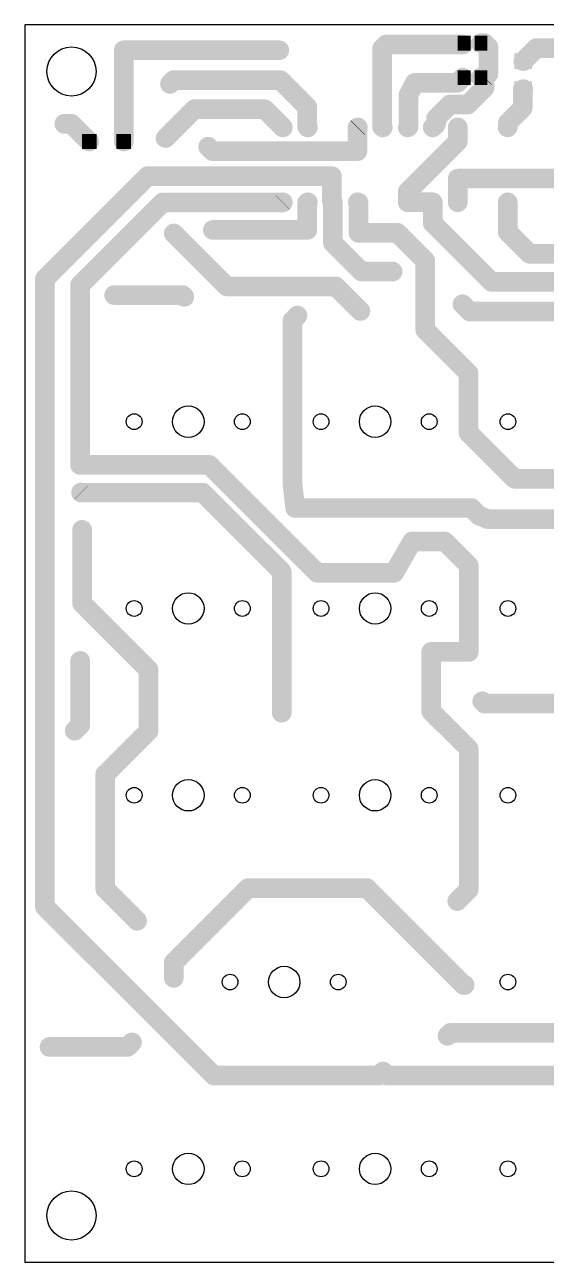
# Model space of a CAD drawing. Extents: x -7 to 304, y -10 to 116.
# Drawn here: x -7.1 to 45.9, y -9.5 to 116.4 of the extents above; entities that cross this region are included whole.
import ezdxf

# ---------------------------------------------------------------- set-up
doc = ezdxf.new("R2010")
doc.units = 0
doc.header["$MEASUREMENT"] = 0
doc.layers.get('0').update_dxf_attribs({"linetype": 'CONTINUOUS'})
doc.layers.add('1', color=12, linetype='CONTINUOUS')
doc.layers.add('20', color=31, linetype='CONTINUOUS')

# ---------------------------------------------------------------- blocks, each defined once
blk = doc.blocks.new('RECT')
blk.add_solid([(-0.5, -0.5), (0.5, -0.5), (-0.5, 0.5), (0.5, 0.5)])

msp = doc.modelspace()

# ---------------------------------------------------------------- linework, layer by layer
at = {"layer": '1', "const_width": 2}
for points in [[(2.9375, 104.5), (2.9375, 113.78)], [(18.75, 113.78), (2.9375, 113.78)], [(29.2, 113.9), (29.214, 113.9691)], [(29.2, 106), (29.2, 113.9)], [(29.214, 113.9691), (29.6039, 114.359)], [(29.6039, 114.359), (37.4013, 114.359)], [(39.2563, 114.5), (39.6163, 114.5)], [(40.0162, 114.1), (39.6163, 114.5)], [(40.0162, 114.1), (40.0162, 111.39)], [(43.5625, 112.672), (44.8905, 114)], [(55.2, 114), (44.8905, 114)], [(40.0162, 111.39), (39.6262, 111)], [(8.03, 110.75), (7.64, 110.36)], [(18.85, 110.75), (8.03, 110.75)], [(21.6, 108), (18.85, 110.75)], [(31.9, 109.2596), (32.536, 110.4684)], [(32.536, 110.4684), (36.8697, 110.4684)], [(36.8697, 110.4684), (37.4013, 111)], [(37.9238, 108.2634), (39.6063, 109.9459)], [(39.6262, 111), (39.2563, 111)], [(39.6063, 110.98), (39.6262, 111)], [(39.6063, 109.9459), (39.6063, 110.98)], [(43.5, 109.8), (43.5625, 109.828)], [(43.5, 107.9), (43.5, 109.8)], [(31.9, 106), (31.9, 109.2596)], [(10.12, 107.78), (7.19, 104.85)], [(17.27, 107.78), (10.12, 107.78)], [(19.115, 105.935), (17.27, 107.78)], [(21.6, 106), (21.6, 108)], [(34.69, 106.8483), (36.1051, 108.2634)], [(36.1051, 108.2634), (37.9238, 108.2634)], [(42, 106.4), (43.5, 107.9)], [(-3.1, 106.3), (-2.4, 106.3)], [(-2.4, 106.3), (-0.6, 104.5)], [(21.6, 106), (21.655, 105.935)], [(29.2, 106), (29.275, 105.935)], [(31.9, 106), (31.815, 105.935)], [(34.355, 105.935), (34.69, 106.27)], [(34.69, 106.27), (34.69, 106.8483)], [(42, 106), (41.975, 105.935)], [(42, 106), (42, 106.4)], [(26.7, 105.9), (26.735, 105.935)], [(26.7, 105.9), (26.7, 103.52)], [(36.895, 105.935), (36.895, 104.495)], [(-0.6, 104.5), (-0.5625, 104.5)], [(11.97, 103.52), (11.52, 103.97)], [(26.7, 103.52), (11.97, 103.52)], [(36.895, 104.495), (31.815, 99.415)], [(-5.08, 90.52), (5.38, 100.98)], [(5.38, 100.98), (24.1, 100.98)], [(24.1, 100.98), (24.1, 98.4)], [(36.895, 98.315), (36.895, 100.72)], [(36.895, 100.72), (54, 100.72)], [(31.815, 99.415), (31.815, 98.315)], [(-1.5, 89.9), (6.9, 98.3)], [(6.9, 98.3), (19.1, 98.3)], [(19.1, 98.3), (19.115, 98.315)], [(21.6, 98.3), (21.655, 98.315)], [(21.6, 95.5), (21.6, 98.3)], [(24.1, 98.4), (24.195, 98.315)], [(24.195, 98.315), (24.195, 94.195)], [(26.8, 98.3), (26.735, 98.315)], [(26.8, 95.22), (26.8, 98.3)], [(34.355, 98.315), (31.815, 98.315)], [(34.355, 98.315), (34.355, 96.195)], [(41.975, 98.315), (41.975, 95.315)], [(34.355, 96.195), (40.33, 90.22)], [(13.42, 89.76), (8.03, 95.15)], [(12, 95.5), (21.6, 95.5)], [(30.74, 95.22), (26.8, 95.22)], [(33.6, 92.36), (30.74, 95.22)], [(41.975, 95.315), (44.2141, 93.0759)], [(24.195, 94.195), (27.12, 91.27)], [(33.6, 85.32), (33.6, 92.36)], [(44.2141, 93.0759), (77.0096, 93.0759)], [(27.12, 91.27), (30.28, 91.27)], [(-5.08, 90.52), (-5.08, 26.67)], [(-1.5, 71.6), (-1.5, 89.9)], [(24.5, 89.76), (13.42, 89.76)], [(27, 87.26), (24.5, 89.76)], [(40.33, 90.22), (74, 90.22)], [(8.92, 88.88), (1.97, 88.88)], [(8.92, 88.88), (9.1, 88.7)], [(38.13, 87.2), (37.38, 87.95)], [(53.18, 87.2), (38.13, 87.2)], [(20.1, 86.3), (20.6, 86.8)], [(20.1, 86.3), (20.1, 69.65)], [(38, 80.92), (33.6, 85.32)], [(38, 74.87), (38, 80.92)], [(42.67, 70.2), (38, 74.87)], [(11.64, 71.6), (-1.5, 71.6)], [(22.61, 60.63), (11.64, 71.6)], [(20.1, 69.65), (20.37, 67.22)], [(42.67, 70.2), (55.2588, 70.2)], [(-1.38, 68.78), (-1.4, 68.8)], [(10.97, 68.78), (-1.38, 68.78)], [(19, 60.75), (10.97, 68.78)], [(38.28, 67.22), (20.37, 67.22)], [(39, 66.5), (38.28, 67.22)], [(39.9, 66.1), (39, 66.5)], [(39.9, 66.1), (56.3, 66.1)], [(-1.3, 65), (-1.3, 57.53)], [(32.2588, 63.8177), (30.4343, 60.63)], [(33.27, 63.81), (32.2588, 63.8177)], [(35.58, 63.81), (33.27, 63.81)], [(38.02, 61.37), (35.58, 63.81)], [(19, 46.4), (19, 60.75)], [(38.02, 52.58), (38.02, 61.37)], [(30.4343, 60.63), (22.61, 60.63)], [(-1.3, 57.53), (5.47, 50.76)], [(34.2, 52.58), (38.02, 52.58)], [(34.2, 46.54), (34.2, 52.58)], [(-1.49, 51.67), (-1.49, 45.13)], [(5.47, 50.76), (5.47, 44.54)], [(39.63, 47.32), (39.39, 47.56)], [(52.71, 47.32), (39.63, 47.32)], [(38.01, 42.73), (34.2, 46.54)], [(-1.49, 45.13), (-2.05, 44.57)], [(5.47, 44.54), (1.09, 40.16)], [(38.01, 42.73), (38.01, 28.4)], [(1.08, 40.16), (1.06, 40.16)], [(1.06, 40.16), (1.06, 28.47)], [(1.09, 40.16), (1.08, 40.16)], [(1.06, 28.47), (4.3, 25.23)], [(8.02, 21), (15.58, 28.56)], [(15.58, 28.56), (27.65, 28.56)], [(27.65, 28.56), (31.48, 24.73)], [(36.85, 27.24), (38.01, 28.4)], [(-5.08, 26.67), (12.1, 9.49)], [(37.51, 18.7), (31.48, 24.73)], [(8.02, 19.43), (8.02, 21)], [(37.6, 18.7), (37.51, 18.7)], [(3.78, 12.86), (3.32, 12.4)], [(35.86, 13.54), (36.1496, 13.8296)], [(64.2496, 13.8296), (36.1496, 13.8296)], [(3.32, 12.4), (-4.609, 12.4)], [(28.89, 9.49), (12.1, 9.49)], [(29.3, 9.9), (28.89, 9.49)], [(29.7, 9.5), (29.3, 9.9)], [(55.9, 9.5), (29.7, 9.5)]]:
    msp.add_lwpolyline(points, dxfattribs=at)
at = {"layer": '1', "const_width": 1}
for points in [[(3.4375, 113.78, 1), (2.4375, 113.78)], [(2.9375, 114.28, 1), (2.9375, 113.28)], [(18.75, 113.28, 1), (18.75, 114.28)], [(29.7, 113.9, 1), (28.7, 113.9)], [(28.8604, 114.3226, 1), (29.5676, 113.6155)], [(29.704, 113.8698, 1), (28.724, 114.0684)], [(29.6039, 114.859, 1), (29.6039, 113.859)], [(29.9575, 114.0054, 1), (29.2504, 114.7126)], [(37.4013, 113.859, 1), (37.4013, 114.859)], [(39.2563, 115, 1), (39.2563, 114)], [(39.9698, 114.8536, 1), (39.2627, 114.1464)], [(40.5162, 114.1, 1), (39.5162, 114.1)], [(39.6163, 114, 1), (39.6163, 115)], [(39.6627, 113.7464, 1), (40.3698, 114.4536)], [(44.8905, 114.5, 1), (44.8905, 113.5)], [(45.2441, 113.6464, 1), (44.5369, 114.3536)], [(28.71, 113.9993, 1), (29.69, 113.8007)], [(43.2089, 113.0256, 1), (43.9161, 112.3184)], [(40.3698, 111.0364, 1), (39.6627, 111.7436)], [(7.2864, 110.7136, 1), (7.9936, 110.0064)], [(8.03, 111.25, 1), (8.03, 110.25)], [(8.3836, 110.3964, 1), (7.6764, 111.1036)], [(19.2036, 111.1036, 1), (18.4964, 110.3964)], [(18.85, 110.25, 1), (18.85, 111.25)], [(32.536, 110.9684, 1), (32.536, 109.9684)], [(32.9785, 110.2356, 1), (32.0935, 110.7012)], [(36.5161, 110.822, 1), (37.2232, 110.1149)], [(36.8697, 109.9684, 1), (36.8697, 110.9684)], [(37.7548, 110.6464, 1), (37.0477, 111.3536)], [(39.2563, 111.5, 1), (39.2563, 110.5)], [(39.2527, 111.3336, 1), (39.9598, 110.6264)], [(40.1063, 110.98, 1), (39.1063, 110.98)], [(39.2727, 111.3536, 1), (39.9798, 110.6464)], [(39.9598, 109.5923, 1), (39.2527, 110.2994)], [(39.9798, 110.6464, 1), (39.2727, 111.3536)], [(39.5162, 111.39, 1), (40.5162, 111.39)], [(39.6262, 110.5, 1), (39.6262, 111.5)], [(44, 109.8, 1), (43, 109.8)], [(43.7669, 109.3717, 1), (43.3581, 110.2843)], [(32.4, 109.2596, 1), (31.4, 109.2596)], [(31.4575, 109.4924, 1), (32.3425, 109.0268)], [(39.1063, 109.9459, 1), (40.1063, 109.9459)], [(43.2956, 110.2563, 1), (43.7044, 109.3437)], [(10.12, 108.28, 1), (10.12, 107.28)], [(10.4736, 107.4264, 1), (9.7664, 108.1336)], [(17.6236, 108.1336, 1), (16.9164, 107.4264)], [(17.27, 107.28, 1), (17.27, 108.28)], [(22.1, 108, 1), (21.1, 108)], [(21.2464, 107.6464, 1), (21.9536, 108.3536)], [(36.1051, 108.7634, 1), (36.1051, 107.7634)], [(36.4586, 107.9099, 1), (35.7515, 108.617)], [(37.5702, 108.617, 1), (38.2773, 107.9099)], [(37.9238, 107.7634, 1), (37.9238, 108.7634)], [(43, 107.9, 1), (44, 107.9)], [(43.8536, 107.5464, 1), (43.1464, 108.2536)], [(-3.1, 106.8, 1), (-3.1, 105.8)], [(-2.0464, 106.6536, 1), (-2.7536, 105.9464)], [(-2.4, 105.8, 1), (-2.4, 106.8)], [(21.9817, 106.323, 1), (21.2183, 105.677)], [(29.5275, 106.3778, 1), (28.8725, 105.6222)], [(32.2037, 105.6028, 1), (31.5963, 106.3972)], [(35.19, 106.8483, 1), (34.19, 106.8483)], [(34.3364, 107.2019, 1), (35.0436, 106.4948)], [(35.0436, 105.9164, 1), (34.3364, 106.6236)], [(41.6464, 106.7536, 1), (42.3536, 106.0464)], [(42.5, 106.4, 1), (41.5, 106.4)], [(42.4667, 105.8205, 1), (41.5333, 106.1795)], [(18.7614, 105.5814, 1), (19.4686, 106.2886)], [(21.1, 106, 1), (22.1, 106)], [(21.2733, 105.612, 1), (22.0367, 106.258)], [(26.3464, 106.2536, 1), (27.0536, 105.5464)], [(27.2, 105.9, 1), (26.2, 105.9)], [(27.0886, 105.5814, 1), (26.3814, 106.2886)], [(28.7, 106, 1), (29.7, 106)], [(28.9475, 105.5572, 1), (29.6025, 106.3128)], [(31.5113, 106.3322, 1), (32.1187, 105.5378)], [(31.4, 106, 1), (32.4, 106)], [(34.0014, 106.2886, 1), (34.7086, 105.5814)], [(34.19, 106.27, 1), (35.19, 106.27)], [(37.395, 105.935, 1), (36.395, 105.935)], [(41.5083, 106.1145, 1), (42.4417, 105.7555)], [(41.5, 106, 1), (42.5, 106)], [(-0.6, 105, 1), (-0.6, 104)], [(-0.9536, 104.1464, 1), (-0.2464, 104.8536)], [(-0.5625, 104, 1), (-0.5625, 105)], [(2.4375, 104.5, 1), (3.4375, 104.5)], [(6.8364, 105.2036, 1), (7.5436, 104.4964)], [(11.8736, 104.3236, 1), (11.1664, 103.6164)], [(11.97, 104.02, 1), (11.97, 103.02)], [(26.7, 103.02, 1), (26.7, 104.02)], [(36.395, 104.495, 1), (37.395, 104.495)], [(37.2486, 104.1414, 1), (36.5414, 104.8486)], [(11.6164, 103.1664, 1), (12.3236, 103.8736)], [(26.2, 103.52, 1), (27.2, 103.52)], [(5.38, 101.48, 1), (5.38, 100.48)], [(5.7336, 100.6264, 1), (5.0264, 101.3336)], [(24.6, 100.98, 1), (23.6, 100.98)], [(24.1, 100.48, 1), (24.1, 101.48)], [(37.395, 100.72, 1), (36.395, 100.72)], [(36.895, 101.22, 1), (36.895, 100.22)], [(31.4614, 99.7686, 1), (32.1686, 99.0614)], [(32.315, 99.415, 1), (31.315, 99.415)], [(6.9, 98.8, 1), (6.9, 97.8)], [(7.2536, 97.9464, 1), (6.5464, 98.6536)], [(18.7464, 98.6536, 1), (19.4536, 97.9464)], [(19.4686, 97.9614, 1), (18.7614, 98.6686)], [(19.1, 97.8, 1), (19.1, 98.8)], [(22.1, 98.3, 1), (21.1, 98.3)], [(21.4684, 98.7824, 1), (21.7316, 97.8176)], [(21.7866, 97.8326, 1), (21.5234, 98.7974)], [(24.4334, 98.7726, 1), (23.7666, 98.0274)], [(23.6, 98.4, 1), (24.6, 98.4)], [(24.695, 98.315, 1), (23.695, 98.315)], [(23.8616, 97.9424, 1), (24.5284, 98.6876)], [(26.8474, 98.8022, 1), (26.6226, 97.8278)], [(27.3, 98.3, 1), (26.3, 98.3)], [(26.6876, 97.8128, 1), (26.9124, 98.7872)], [(31.815, 98.815, 1), (31.815, 97.815)], [(31.315, 98.315, 1), (32.315, 98.315)], [(34.855, 98.315, 1), (33.855, 98.315)], [(34.355, 97.815, 1), (34.355, 98.815)], [(36.395, 98.315, 1), (37.395, 98.315)], [(42.475, 98.315, 1), (41.475, 98.315)], [(34.7086, 96.5486, 1), (34.0014, 95.8414)], [(8.3836, 95.5036, 1), (7.6764, 94.7964)], [(12, 96, 1), (12, 95)], [(21.1, 95.5, 1), (22.1, 95.5)], [(21.6, 95, 1), (21.6, 96)], [(26.8, 95.72, 1), (26.8, 94.72)], [(26.3, 95.22, 1), (27.3, 95.22)], [(31.0936, 95.5736, 1), (30.3864, 94.8664)], [(30.74, 94.72, 1), (30.74, 95.72)], [(33.855, 96.195, 1), (34.855, 96.195)], [(42.3286, 95.6686, 1), (41.6214, 94.9614)], [(41.475, 95.315, 1), (42.475, 95.315)], [(24.5486, 94.5486, 1), (23.8414, 93.8414)], [(23.695, 94.195, 1), (24.695, 94.195)], [(34.1, 92.36, 1), (33.1, 92.36)], [(33.2464, 92.0064, 1), (33.9536, 92.7136)], [(44.2141, 93.5759, 1), (44.2141, 92.5759)], [(43.8605, 92.7223, 1), (44.5677, 93.4295)], [(27.12, 91.77, 1), (27.12, 90.77)], [(26.7664, 90.9164, 1), (27.4736, 91.6236)], [(30.28, 90.77, 1), (30.28, 91.77)], [(-5.4336, 90.8736, 1), (-4.7264, 90.1664)], [(-4.58, 90.52, 1), (-5.58, 90.52)], [(-1.8536, 90.2536, 1), (-1.1464, 89.5464)], [(-1, 89.9, 1), (-2, 89.9)], [(13.42, 90.26, 1), (13.42, 89.26)], [(24.8536, 90.1136, 1), (24.1464, 89.4064)], [(24.5, 89.26, 1), (24.5, 90.26)], [(40.33, 90.72, 1), (40.33, 89.72)], [(39.9764, 89.8664, 1), (40.6836, 90.5736)], [(1.97, 89.38, 1), (1.97, 88.38)], [(9.2736, 89.2336, 1), (8.5664, 88.5264)], [(8.7464, 88.3464, 1), (9.4536, 89.0536)], [(8.92, 88.38, 1), (8.92, 89.38)], [(13.0664, 89.4064, 1), (13.7736, 90.1136)], [(26.6464, 86.9064, 1), (27.3536, 87.6136)], [(37.7336, 88.3036, 1), (37.0264, 87.5964)], [(38.13, 87.7, 1), (38.13, 86.7)], [(19.7464, 86.6536, 1), (20.4536, 85.9464)], [(20.6, 86.3, 1), (19.6, 86.3)], [(20.9536, 86.4464, 1), (20.2464, 87.1536)], [(37.7764, 86.8464, 1), (38.4836, 87.5536)], [(33.9536, 85.6736, 1), (33.2464, 84.9664)], [(33.1, 85.32, 1), (34.1, 85.32)], [(38.5, 80.92, 1), (37.5, 80.92)], [(37.6464, 80.5664, 1), (38.3536, 81.2736)], [(38.3536, 75.2236, 1), (37.6464, 74.5164)], [(37.5, 74.87, 1), (38.5, 74.87)], [(-1.5, 72.1, 1), (-1.5, 71.1)], [(-2, 71.6, 1), (-1, 71.6)], [(11.9936, 71.9536, 1), (11.2864, 71.2464)], [(11.64, 71.1, 1), (11.64, 72.1)], [(20.5969, 69.7052, 1), (19.6031, 69.5948)], [(42.67, 70.7, 1), (42.67, 69.7)], [(42.3164, 69.8464, 1), (43.0236, 70.5536)], [(-1.0464, 69.1536, 1), (-1.7536, 68.4464)], [(-1.38, 69.28, 1), (-1.38, 68.28)], [(-1.7336, 68.4264, 1), (-1.0264, 69.1336)], [(11.3236, 69.1336, 1), (10.6164, 68.4264)], [(10.97, 68.28, 1), (10.97, 69.28)], [(19.6, 69.65, 1), (20.6, 69.65)], [(20.37, 67.72, 1), (20.37, 66.72)], [(38.6336, 67.5736, 1), (37.9264, 66.8664)], [(38.28, 66.72, 1), (38.28, 67.72)], [(19.8731, 67.1648, 1), (20.8669, 67.2752)], [(39.2031, 66.9569, 1), (38.7969, 66.0431)], [(38.6464, 66.1464, 1), (39.3536, 66.8536)], [(39.9, 66.6, 1), (39.9, 65.6)], [(39.6969, 65.6431, 1), (40.1031, 66.5569)], [(-0.8, 65, 1), (-1.8, 65)], [(32.2626, 64.3176, 1), (32.255, 63.3177)], [(32.6927, 63.5693, 1), (31.8248, 64.066)], [(33.27, 64.31, 1), (33.27, 63.31)], [(33.2662, 63.31, 1), (33.2738, 64.31)], [(35.9336, 64.1636, 1), (35.2264, 63.4564)], [(35.58, 63.31, 1), (35.58, 64.31)], [(19.5, 60.75, 1), (18.5, 60.75)], [(38.52, 61.37, 1), (37.52, 61.37)], [(37.6664, 61.0164, 1), (38.3736, 61.7236)], [(18.6464, 60.3964, 1), (19.3536, 61.1036)], [(22.61, 61.13, 1), (22.61, 60.13)], [(22.2564, 60.2764, 1), (22.9636, 60.9836)], [(30.0004, 60.8784, 1), (30.8683, 60.3816)], [(30.4343, 60.13, 1), (30.4343, 61.13)], [(-0.9464, 57.8836, 1), (-1.6536, 57.1764)], [(-1.8, 57.53, 1), (-0.8, 57.53)], [(34.2, 53.08, 1), (34.2, 52.08)], [(34.7, 52.58, 1), (33.7, 52.58)], [(37.52, 52.58, 1), (38.52, 52.58)], [(38.02, 52.08, 1), (38.02, 53.08)], [(-0.99, 51.67, 1), (-1.99, 51.67)], [(5.97, 50.76, 1), (4.97, 50.76)], [(5.1164, 50.4064, 1), (5.8236, 51.1136)], [(39.7436, 47.9136, 1), (39.0364, 47.2064)], [(39.63, 47.82, 1), (39.63, 46.82)], [(39.2764, 46.9664, 1), (39.9836, 47.6736)], [(18.5, 46.4, 1), (19.5, 46.4)], [(34.5536, 46.8936, 1), (33.8464, 46.1864)], [(33.7, 46.54, 1), (34.7, 46.54)], [(-2.4036, 44.9236, 1), (-1.6964, 44.2164)], [(-1.99, 45.13, 1), (-0.99, 45.13)], [(-1.1364, 44.7764, 1), (-1.8436, 45.4836)], [(5.8236, 44.1864, 1), (5.1164, 44.8936)], [(4.97, 44.54, 1), (5.97, 44.54)], [(38.51, 42.73, 1), (37.51, 42.73)], [(37.6564, 42.3764, 1), (38.3636, 43.0836)], [(1.06, 40.66, 1), (1.06, 39.66)], [(1.56, 40.16, 1), (0.56, 40.16)], [(1.08, 40.66, 1), (1.08, 39.66)], [(0.7364, 40.5136, 1), (1.4436, 39.8064)], [(1.08, 39.66, 1), (1.08, 40.66)], [(1.09, 39.66, 1), (1.09, 40.66)], [(1.4136, 28.8236, 1), (0.7064, 28.1164)], [(0.56, 28.47, 1), (1.56, 28.47)], [(15.58, 29.06, 1), (15.58, 28.06)], [(15.9336, 28.2064, 1), (15.2264, 28.9136)], [(28.0036, 28.9136, 1), (27.2964, 28.2064)], [(27.65, 28.06, 1), (27.65, 29.06)], [(38.3636, 28.0464, 1), (37.6564, 28.7536)], [(36.4964, 27.5936, 1), (37.2036, 26.8864)], [(37.51, 28.4, 1), (38.51, 28.4)], [(-4.7264, 27.0236, 1), (-5.4336, 26.3164)], [(-5.58, 26.67, 1), (-4.58, 26.67)], [(3.9464, 24.8764, 1), (4.6536, 25.5836)], [(31.8336, 25.0836, 1), (31.1264, 24.3764)], [(31.1264, 24.3764, 1), (31.8336, 25.0836)], [(7.6664, 21.3536, 1), (8.3736, 20.6464)], [(8.52, 21, 1), (7.52, 21)], [(7.52, 19.43, 1), (8.52, 19.43)], [(37.51, 19.2, 1), (37.51, 18.2)], [(37.1564, 18.3464, 1), (37.8636, 19.0536)], [(37.6, 18.2, 1), (37.6, 19.2)], [(4.1336, 12.5064, 1), (3.4264, 13.2136)], [(35.5064, 13.8936, 1), (36.2136, 13.1864)], [(36.1496, 14.3296, 1), (36.1496, 13.3296)], [(36.5032, 13.4761, 1), (35.7961, 14.1832)], [(-4.609, 12.9, 1), (-4.609, 11.9)], [(2.9664, 12.7536, 1), (3.6736, 12.0464)], [(3.32, 11.9, 1), (3.32, 12.9)], [(12.1, 9.99, 1), (12.1, 8.99)], [(11.7464, 9.1364, 1), (12.4536, 9.8436)], [(28.5364, 9.8436, 1), (29.2436, 9.1364)], [(29.6536, 10.2536, 1), (28.9464, 9.5464)], [(28.89, 8.99, 1), (28.89, 9.99)], [(29.6536, 9.5464, 1), (28.9464, 10.2536)], [(29.7, 10, 1), (29.7, 9)], [(29.3464, 9.1464, 1), (30.0536, 9.8536)]]:
    msp.add_lwpolyline(points, format="xyb", dxfattribs=at)
at = {"layer": '20'}
for p, q in [((304, 116.375), (-7.125, 116.375)), ((-7.125, 116.375), (-7.125, -9.5)), ((-7.125, -9.5), (304, -9.5))]:
    msp.add_line(p, q, dxfattribs=at)
for centre, radius in [((-2.375, 111.625), 2.5), ((4, 76), 0.8), ((9.5, 76), 1.6), ((15, 76), 0.8), ((23, 76), 0.8), ((28.5, 76), 1.6), ((34, 76), 0.8), ((42, 76), 0.8), ((9.5, 57), 1.6), ((28.5, 57), 1.6), ((4, 57), 0.8), ((15, 57), 0.8), ((23, 57), 0.8), ((34, 57), 0.8), ((42, 57), 0.8), ((9.5, 38), 1.6), ((28.5, 38), 1.6), ((4, 38), 0.8), ((15, 38), 0.8), ((23, 38), 0.8), ((34, 38), 0.8), ((42, 38), 0.8), ((19.25, 19), 1.6), ((13.75, 19), 0.8), ((24.75, 19), 0.8), ((42, 19), 0.8), ((9.5, 0), 1.6), ((28.5, 0), 1.6), ((4, 0), 0.8), ((15, 0), 0.8), ((23, 0), 0.8), ((34, 0), 0.8), ((42, 0), 0.8), ((-2.375, -4.75), 2.5)]:
    msp.add_circle(centre, radius, dxfattribs=at)

# ---------------------------------------------------------------- block references
at = {"layer": '1', "xscale": 1.3, "yscale": 1.5}
for p in [(37.5562, 114.5), (39.2563, 114.5), (37.5562, 111), (39.2563, 111)]:
    msp.add_blockref('RECT', p, dxfattribs=at)
at = {"layer": '1', "rotation": 90}
for p, xscale, yscale in [((43.5625, 112.672), 1.6, 1.803), ((43.5625, 109.828), 1.6, 1.803), ((-0.5625, 104.5), 1.5, 1.5), ((2.9375, 104.5), 1.5, 1.5)]:
    msp.add_blockref('RECT', p, dxfattribs=dict(at, xscale=xscale, yscale=yscale))

doc.saveas('drawing.dxf')
